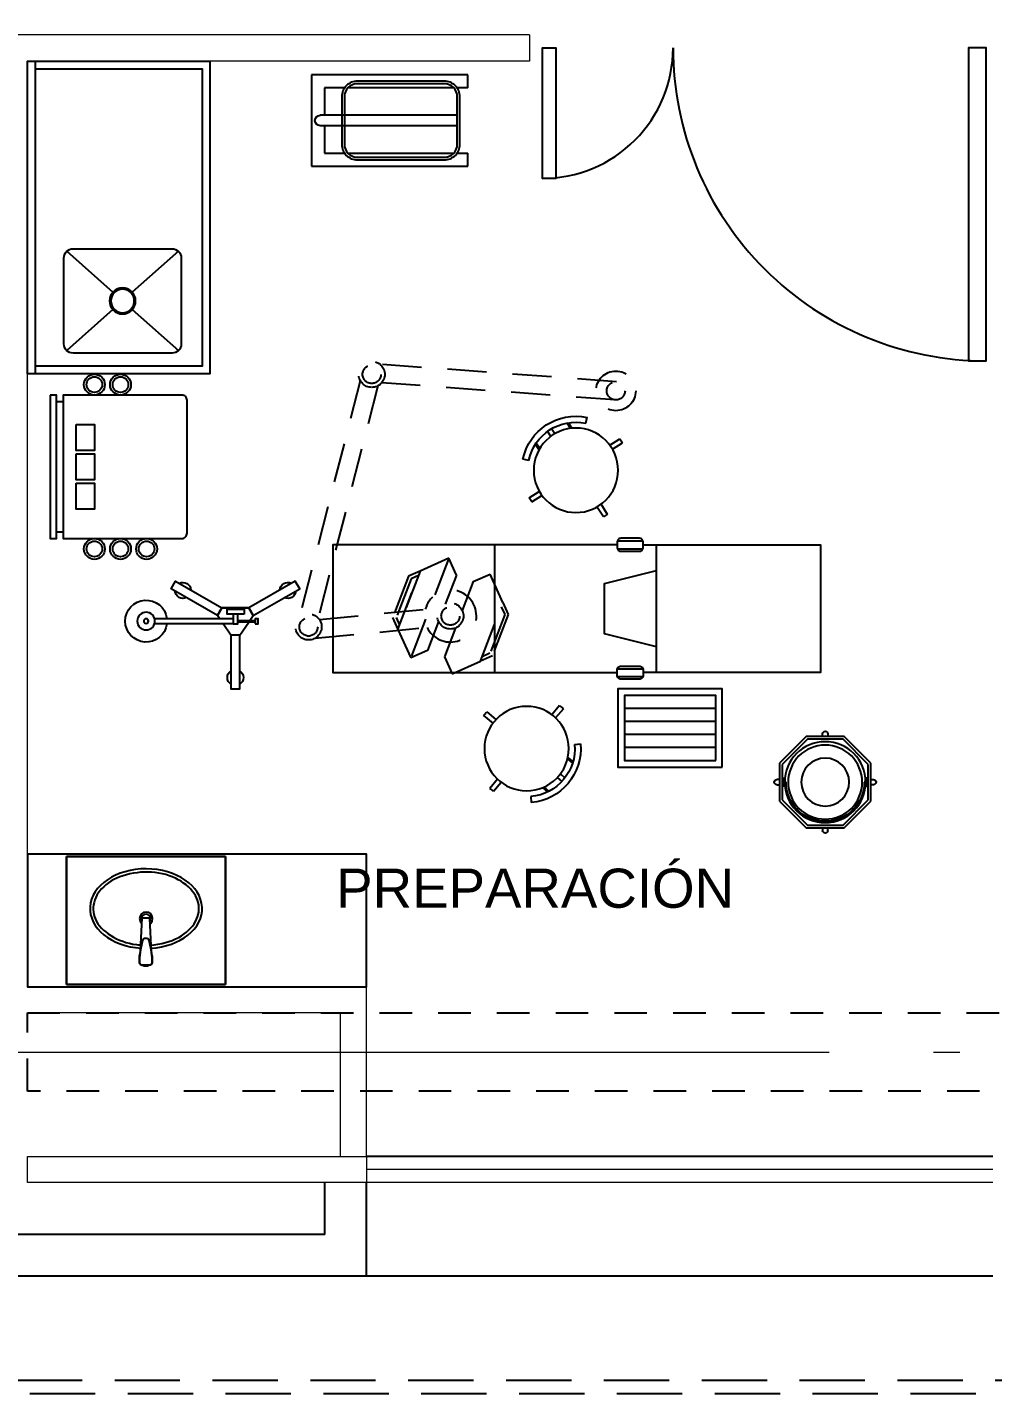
# Model space of a CAD drawing. Header units: metres. Extents: x -22 to 564, y 0 to 143.
# Drawn here: x 134.48 to 138.18, y 32.72 to 37.95 of the extents above; entities that cross this region are included whole.
import ezdxf
from ezdxf.enums import TextEntityAlignment as Align

# ---------------------------------------------------------------- set-up
doc = ezdxf.new("R2010")
doc.units = ezdxf.units.M
for name, pattern in [('EJES630', [6.3, 5.5, -0.4, 0, -0.4]), ('XREF 1N NEURO-ONCOLOGIA$0$DASHED2', [0.375, 0.25, -0.125]), ('XREF 1N NEURO-ONCOLOGIA$0$HIDDEN2', [0.1875, 0.125, -0.0625]), ('XREF 1N NEURO-ONCOLOGIA$0$XR-00$0$H100', [0.24, 0.15, -0.09])]:
    doc.linetypes.add(name, pattern=pattern)
for name, color, linetype, lineweight in [('EJES', 11, 'EJES630', 0), ('XREF 1N NEURO-ONCOLOGIA$0$HERRERIAS', 1, 'Continuous', 18), ('XREF 1N NEURO-ONCOLOGIA$0$MUROS DE TABLAROCA', 150, 'Continuous', 13)]:
    doc.layers.add(name, color=color, linetype=linetype, lineweight=lineweight)
for name, color, linetype in [('TEXTO', 7, 'Continuous'), ('XREF 1N NEURO-ONCOLOGIA$0$CONTRAVENTEOS', 6, 'XREF 1N NEURO-ONCOLOGIA$0$HIDDEN2'), ('XREF 1N NEURO-ONCOLOGIA$0$LAMINA MULTIPERFORADA', 9, 'Continuous'), ('XREF 1N NEURO-ONCOLOGIA$0$MOBILIARIO', 161, 'Continuous'), ('XREF 1N NEURO-ONCOLOGIA$0$Mobiliario Fijo', 40, 'Continuous'), ('XREF 1N NEURO-ONCOLOGIA$0$MUROS BAJOS', 2, 'Continuous'), ('XREF 1N NEURO-ONCOLOGIA$0$NOVIDESA', 11, 'Continuous'), ('XREF 1N NEURO-ONCOLOGIA$0$PUERTAS', 253, 'Continuous'), ('XREF 1N NEURO-ONCOLOGIA$0$TEX-MOB', 4, 'Continuous')]:
    doc.layers.add(name, color=color, linetype=linetype)
doc.styles.add('100 LOCALES 25', font='arial.ttf', dxfattribs={"height": 0.25})
doc.styles.add('XREF 1N NEURO-ONCOLOGIA$0$HANDLET', font='romans.shx')

# ---------------------------------------------------------------- blocks, each defined once
blk = doc.blocks.new('XREF 1N NEURO-ONCOLOGIA$0$31080052')
for p, q in [((-0.075, 0.1434), (-0.075, 0.1688)), ((-0.0704, 0.1458), (-0.0703, 0.1708)), ((-0.0087, 0.1616), (-0.0087, 0.1845)), ((0.0098, 0.1616), (0.0098, 0.1845)), ((0.0713, 0.1453), (0.0714, 0.1704)), ((0.076, 0.1429), (0.0761, 0.1684)), ((-0.1302, 0.1311), (-0.1463, 0.1473)), ((0.1311, 0.1302), (0.1473, 0.1463)), ((-0.1616, 0.0098), (-0.2076, 0.0099)), ((0.2076, 0.0086), (0.1616, 0.0087)), ((-0.1616, -0.0087), (-0.2076, -0.0086)), ((0.2076, -0.0099), (0.1616, -0.0098)), ((-0.0099, -0.2076), (-0.0098, -0.1616)), ((0.0086, -0.2076), (0.0087, -0.1616))]:
    blk.add_line(p, q)
blk.add_circle((0, 0), 0.1619)
for radius, start, end in [(0.2076, 44.8149, 134.8149), (0.1847, 44.8149, 134.8149), (0.2076, 177.2613, 182.3686), (0.2076, 357.2613, 2.3686), (0.2076, 267.2613, 272.3686)]:
    blk.add_arc((0, 0), radius, start, end)
blk = doc.blocks.new('XREF 1N NEURO-ONCOLOGIA$0$31230244')
for p, q in [((0.025, -0.075), (0.375, -0.075)), ((0.025, -0.125), (0.375, -0.125)), ((0.025, -0.175), (0.375, -0.175)), ((0.025, -0.225), (0.375, -0.225))]:
    blk.add_line(p, q)
for points in [[(0, -0.3), (0, 0), (0.4, 0), (0.4, -0.3)], [(0.025, -0.275), (0.025, -0.025), (0.375, -0.025), (0.375, -0.275)]]:
    blk.add_lwpolyline(points, close=True)
blk = doc.blocks.new('XREF 1N NEURO-ONCOLOGIA$0$XR-02$0$CUB-POT')
at = {"layer": 'XREF 1N NEURO-ONCOLOGIA$0$MOBILIARIO'}
for p, q in [((-0.175, 0.0725), (-0.0725, 0.175)), ((-0.165, 0.0683), (-0.0683, 0.165)), ((-0.0725, 0.175), (0.0725, 0.175)), ((-0.0683, 0.165), (0.0683, 0.165)), ((-0.01, 0.185), (-0.01, 0.175)), ((0.01, 0.175), (0.01, 0.185)), ((0.0683, 0.165), (0.165, 0.0683)), ((0.0725, 0.175), (0.175, 0.0725)), ((-0.175, -0.0725), (-0.175, 0.0725)), ((-0.165, -0.0683), (-0.165, 0.0683)), ((0.165, 0.0683), (0.165, -0.0683)), ((0.175, 0.0725), (0.175, -0.0725)), ((-0.175, 0.01), (-0.185, 0.01)), ((-0.16, -0.015), (-0.16, 0.015)), ((-0.16, 0.015), (-0.155, 0.015)), ((-0.155, 0.015), (-0.155, -0.015)), ((-0.155, 0), (-0.15, 0)), ((0.15, 0), (0.155, 0)), ((0.16, 0.015), (0.155, 0.015)), ((0.155, 0.015), (0.155, -0.015)), ((0.16, -0.015), (0.16, 0.015)), ((0.175, 0.01), (0.185, 0.01)), ((-0.185, -0.01), (-0.175, -0.01)), ((-0.155, -0.015), (-0.16, -0.015)), ((0.155, -0.015), (0.16, -0.015)), ((0.185, -0.01), (0.175, -0.01)), ((-0.0725, -0.175), (-0.175, -0.0725)), ((-0.0683, -0.165), (-0.165, -0.0683)), ((0.165, -0.0683), (0.0683, -0.165)), ((0.175, -0.0725), (0.0725, -0.175)), ((0.0725, -0.175), (-0.0725, -0.175)), ((0.0683, -0.165), (-0.0683, -0.165)), ((-0.01, -0.185), (-0.01, -0.175)), ((0.01, -0.175), (0.01, -0.185))]:
    blk.add_line(p, q, dxfattribs=at)
for radius in [0.155, 0.142, 0.092]:
    blk.add_circle((0, 0), radius, dxfattribs=at)
for centre, radius, start, end in [((0, 0.185), 0.01, 0, 180), ((-0.185, 0), 0.01, 90, 270), ((0, 0), 0.15, 180, 0), ((0.185, 0), 0.01, 270, 90), ((0, -0.185), 0.01, 180, 0)]:
    blk.add_arc(centre, radius, start, end, dxfattribs=at)
blk = doc.blocks.new('XREF 1N NEURO-ONCOLOGIA$0$10530109')
for p, q in [((-0.2419, 0.2431), (-0.2169, 0.2431)), ((-0.2419, -0.2569), (-0.2169, -0.2569))]:
    blk.add_line(p, q)
for points in [[(-0.2669, 0.2681), (-0.2669, -0.2819), (-0.2419, -0.2819), (-0.2419, 0.2681)], [(-0.1669, 0.1556), (-0.0969, 0.1556), (-0.0969, 0.0556), (-0.1669, 0.0556)], [(-0.1669, 0.0431), (-0.0969, 0.0431), (-0.0969, -0.0569), (-0.1669, -0.0569)], [(-0.1669, -0.0694), (-0.0969, -0.0694), (-0.0969, -0.1694), (-0.1669, -0.1694)]]:
    blk.add_lwpolyline(points, close=True)
blk.add_lwpolyline([(0.2581, 0.2481, 0.414214), (0.2381, 0.2681), (-0.2169, 0.2681), (-0.2169, -0.2819), (0.2381, -0.2819, 0.414214), (0.2581, -0.2619)], format="xyb", close=True)
for centre, radius in [((-0.0969, 0.3081), 0.04), ((-0.0969, 0.3081), 0.03), ((0.0031, 0.3081), 0.04), ((0.0031, 0.3081), 0.03), ((-0.0969, -0.3219), 0.04), ((-0.0969, -0.3219), 0.03), ((0.0031, -0.3219), 0.04), ((0.0031, -0.3219), 0.03), ((0.1031, -0.3219), 0.04), ((0.1031, -0.3219), 0.03)]:
    blk.add_circle(centre, radius)
blk = doc.blocks.new('XREF 1N NEURO-ONCOLOGIA$0$A$C35ba1ef8')
at = {"layer": 'XREF 1N NEURO-ONCOLOGIA$0$Mobiliario Fijo'}
for p, q in [((0.49, 0.61), (0, 0.61)), ((0, 0.61), (0, 0)), ((0, 0), (0, 0.61)), ((0, 0.61), (0.49, 0.61)), ((0.49, 0), (0.49, 0.61)), ((0.49, 0.61), (0.49, 0)), ((0, 0), (0.49, 0)), ((0.49, 0), (0, 0))]:
    blk.add_line(p, q, dxfattribs=at)
for radius in [0.025, 0.0175]:
    blk.add_circle((0.2377, 0.305), radius, dxfattribs=at)
at = {"layer": 'XREF 1N NEURO-ONCOLOGIA$0$Mobiliario Fijo', "extrusion": (0, 0, -1)}
blk.add_ellipse((0.1993, 0.305), major_axis=(0, -0.215), ratio=0.709302, start_param=4.791428, end_param=10.907664, dxfattribs=at)
at = {"layer": 'XREF 1N NEURO-ONCOLOGIA$0$Mobiliario Fijo'}
blk.add_open_spline([(0.3393, 0.2887), (0.337, 0.2492), (0.3265, 0.2108), (0.2777, 0.1213), (0.2246, 0.0929), (0.1271, 0.1171), (0.0818, 0.1714), (0.0497, 0.3139), (0.0644, 0.3976), (0.1377, 0.5016), (0.1921, 0.5201), (0.2874, 0.4783), (0.3279, 0.4156), (0.3382, 0.3351), (0.3389, 0.3282), (0.3393, 0.3213)], degree=3, knots=[4.791428, 4.791428, 4.791428, 4.791428, 5.367357, 5.367357, 6.457084, 6.457084, 7.54681, 7.54681, 8.636537, 8.636537, 9.726264, 9.726264, 10.81599, 10.81599, 10.916607, 10.916607, 10.916607, 10.916607], dxfattribs=at)
blk.add_wipeout([(0.4172, 0.3179), (0.4173, 0.3177), (0.4179, 0.3165), (0.4183, 0.3156), (0.4184, 0.3153), (0.4187, 0.3144), (0.4189, 0.3139), (0.4192, 0.3129), (0.4194, 0.312), (0.4197, 0.3107), (0.4198, 0.3102), (0.4199, 0.3094), (0.42, 0.3084), (0.4201, 0.3076), (0.4201, 0.3071), (0.4201, 0.3053), (0.42, 0.3038), (0.42, 0.3036), (0.4199, 0.3027), (0.4198, 0.3017), (0.4197, 0.3013), (0.4194, 0.3), (0.4194, 0.2998), (0.419, 0.2985), (0.4188, 0.2978), (0.4183, 0.2964), (0.4181, 0.2961), (0.4177, 0.2951), (0.4173, 0.2944), (0.4172, 0.2942), (0.4172, 0.2933), (0.4171, 0.2929), (0.417, 0.2921), (0.417, 0.2917), (0.4168, 0.2911), (0.4168, 0.2908), (0.4166, 0.2903), (0.4165, 0.2898), (0.4163, 0.2894), (0.4162, 0.2891), (0.416, 0.2887), (0.4157, 0.2882), (0.4156, 0.2879), (0.4153, 0.2874), (0.4149, 0.2869), (0.4146, 0.2864), (0.4144, 0.2861), (0.4143, 0.286), (0.414, 0.2857), (0.4138, 0.2855), (0.4136, 0.2853), (0.4134, 0.2851), (0.4131, 0.2848), (0.4129, 0.2846), (0.4126, 0.2844), (0.4124, 0.2842), (0.4121, 0.284), (0.4114, 0.2835), (0.411, 0.2832), (0.4106, 0.283), (0.4102, 0.2828), (0.4099, 0.2826), (0.4092, 0.2823), (0.4084, 0.2821), (0.4072, 0.2817), (0.4065, 0.2816), (0.405, 0.2814), (0.405, 0.2814), (0.4033, 0.2814), (0.3848, 0.2813), (0.3828, 0.2815), (0.3822, 0.2816), (0.3814, 0.2818), (0.3806, 0.282), (0.3801, 0.2822), (0.3794, 0.2825), (0.3786, 0.2829), (0.3779, 0.2833), (0.3776, 0.2835), (0.3673, 0.2842), (0.2767, 0.2888), (0.2373, 0.2908), (0.2367, 0.291), (0.2365, 0.2914), (0.2365, 0.2921), (0.2364, 0.2932), (0.2365, 0.3205), (0.2365, 0.3207), (0.2368, 0.3211), (0.2371, 0.3212), (0.2374, 0.3213), (0.3776, 0.3286), (0.3782, 0.329), (0.3799, 0.3298), (0.3809, 0.3301), (0.3822, 0.3304), (0.3833, 0.3306), (0.3856, 0.3307), (0.3895, 0.3307), (0.4057, 0.3306), (0.4074, 0.3303), (0.4099, 0.3294), (0.4117, 0.3284), (0.4131, 0.3272), (0.4144, 0.3259), (0.4159, 0.3235), (0.417, 0.3202), (0.4173, 0.3177), (0.4172, 0.2942), (0.4172, 0.2934), (0.4171, 0.2926), (0.4169, 0.2915), (0.4168, 0.2909), (0.4164, 0.291), (0.4162, 0.2903), (0.4161, 0.2898), (0.4157, 0.2889), (0.4154, 0.2882), (0.4151, 0.2877), (0.4143, 0.2866), (0.4139, 0.2862), (0.4131, 0.2854), (0.4131, 0.2854), (0.4124, 0.2848), (0.4118, 0.2845), (0.4114, 0.2842), (0.4107, 0.2839), (0.4101, 0.2836), (0.4092, 0.2833), (0.4086, 0.2832), (0.4081, 0.2831), (0.4075, 0.283), (0.4072, 0.283), (0.4067, 0.283), (0.4063, 0.283), (0.4063, 0.283), (0.4021, 0.283), (0.3991, 0.283), (0.3835, 0.2836), (0.3807, 0.2838), (0.3779, 0.284), (0.3759, 0.2842), (0.3733, 0.2845), (0.37, 0.2849), (0.32, 0.2942), (0.3186, 0.2947), (0.3177, 0.2952), (0.3172, 0.2955), (0.3165, 0.2962), (0.3158, 0.297), (0.3153, 0.2979), (0.3151, 0.2984), (0.3147, 0.3002), (0.3147, 0.3116), (0.3148, 0.3127), (0.3153, 0.3142), (0.3157, 0.3149), (0.3161, 0.3154), (0.3167, 0.3161), (0.3175, 0.3168), (0.3181, 0.3171), (0.3186, 0.3174), (0.32, 0.3178), (0.3211, 0.318), (0.3604, 0.3257), (0.3623, 0.326), (0.3641, 0.3263), (0.3663, 0.3266), (0.3678, 0.3268), (0.3698, 0.3271), (0.3708, 0.3273), (0.3724, 0.3275), (0.3737, 0.3276), (0.3747, 0.3277), (0.3762, 0.3279), (0.3779, 0.3281), (0.3844, 0.3286), (0.4067, 0.3291), (0.4079, 0.329), (0.4103, 0.3284), (0.4122, 0.3274), (0.4128, 0.3269), (0.4135, 0.3264), (0.414, 0.3258), (0.4144, 0.3253), (0.4149, 0.3246), (0.4155, 0.3237), (0.4158, 0.323), (0.4161, 0.3222), (0.4162, 0.3218), (0.4164, 0.3211), (0.4165, 0.3206), (0.4165, 0.32), (0.4165, 0.3196), (0.4165, 0.2929), (0.4165, 0.2922), (0.4165, 0.2916), (0.4164, 0.291), (0.4168, 0.2909), (0.417, 0.2919), (0.4171, 0.2923), (0.4171, 0.2927), (0.4172, 0.2933), (0.4172, 0.2939), (0.4172, 0.2944), (0.4174, 0.306)]).dxf.layer = 'XREF 1N NEURO-ONCOLOGIA$0$Mobiliario Fijo'
for p, q in [((0.3568, 0.325), (0.32, 0.3178)), ((0.32, 0.2942), (0.3568, 0.2871)), ((0.3673, 0.2842), (0.3674, 0.2842))]:
    blk.add_line(p, q, dxfattribs=at)
for points in [[(0.3991, 0.283), (0.4067, 0.283, 0.414214), (0.4165, 0.2929), (0.4165, 0.3192, 0.414214), (0.4067, 0.3291), (0.3991, 0.3291)], [(0.3674, 0.2842), (0.2373, 0.2908, 0.002922), (0.2373, 0.2908, -0.394171), (0.2365, 0.2916)]]:
    blk.add_lwpolyline(points, format="xyb", dxfattribs=at)
for centre, radius, start, end in [((0.3991, 0.1074), 0.2216, 90, 101.0142), ((0.3945, 0.306), 0.0257, 332.4904, 27.1455), ((0.3991, 0.5046), 0.2216, 258.9858, 270)]:
    blk.add_arc(centre, radius, start, end, dxfattribs=at)
blk.add_rational_spline([(0.2365, 0.3205), (0.2365, 0.3212), (0.2373, 0.3213), (0.3023, 0.3246), (0.3674, 0.3279)], [1, 0.731045521611, 1, 1, 1], degree=2, knots=[0, 0, 0, 1.501887, 1.501887, 2.501887, 2.501887, 2.501887], dxfattribs=at)
for points, knots in [([(0.2365, 0.2916), (0.2365, 0.2916), (0.2365, 0.2916), (0.2365, 0.2916), (0.2365, 0.2916), (0.2365, 0.2916), (0.2365, 0.2916), (0.2364, 0.2964), (0.2363, 0.3012), (0.2362, 0.306), (0.2363, 0.3108), (0.2364, 0.3157), (0.2365, 0.3205), (0.2365, 0.3205), (0.2365, 0.3205), (0.2365, 0.3205), (0.2365, 0.3205), (0.2365, 0.3205), (0.2365, 0.3205), (0.2365, 0.3205), (0.2365, 0.3205), (0.2365, 0.3205), (0.2365, 0.3205), (0.2365, 0.3205), (0.2365, 0.3205), (0.2365, 0.3205), (0.2365, 0.3205), (0.2365, 0.3205), (0.2365, 0.3205), (0.2365, 0.3205), (0.2365, 0.3205)], [7, 7, 7, 7, 8, 8, 8, 9, 9, 9, 10, 10, 10, 11, 11, 11, 12, 12, 12, 13, 13, 13, 14, 14, 14, 15, 15, 15, 16, 16, 16, 17, 17, 17, 17]), ([(0.32, 0.2942), (0.3194, 0.2944), (0.3179, 0.2949), (0.3162, 0.2963), (0.315, 0.2982), (0.3147, 0.2997), (0.3146, 0.3006), (0.3146, 0.3008), (0.3146, 0.3043), (0.3146, 0.3078), (0.3146, 0.3113), (0.3146, 0.3114), (0.3147, 0.3123), (0.315, 0.3139), (0.3161, 0.3156), (0.3176, 0.317), (0.319, 0.3176), (0.3199, 0.3178), (0.32, 0.3178)], [0, 0, 0, 0, 0.234233, 0.499666, 0.704873, 0.949506, 1, 1, 1, 2, 2, 2, 2.050461, 2.294933, 2.500004, 2.704389, 2.948859, 3, 3, 3, 3]), ([(0.3776, 0.3286), (0.3775, 0.3286), (0.3767, 0.3285), (0.3753, 0.3284), (0.3731, 0.3282), (0.3703, 0.3281), (0.3682, 0.3279), (0.3671, 0.3279)], [0.6038179, 0.6038179, 0.6038179, 0.6038179, 0.6217035, 0.6863283, 0.7680475, 0.8726046, 1, 1, 1, 1]), ([(0.3776, 0.2835), (0.378, 0.2832), (0.379, 0.2826), (0.3808, 0.2819), (0.3836, 0.2813), (0.3872, 0.2813), (0.3929, 0.2814), (0.3981, 0.2814), (0.4028, 0.2814), (0.4057, 0.2814), (0.4083, 0.2819), (0.4105, 0.2829), (0.4123, 0.284), (0.4139, 0.2855), (0.4152, 0.2872), (0.4162, 0.2892), (0.4171, 0.2917), (0.4172, 0.2936), (0.4172, 0.2949), (0.4173, 0.2986), (0.4174, 0.3023), (0.4174, 0.306), (0.4174, 0.3098), (0.4173, 0.3135), (0.4172, 0.3172), (0.4172, 0.3178), (0.4172, 0.3191), (0.4169, 0.3212), (0.4161, 0.3232), (0.415, 0.3251), (0.4136, 0.3268), (0.412, 0.3283), (0.4101, 0.3294), (0.4081, 0.3302), (0.4053, 0.3308), (0.4017, 0.3308), (0.396, 0.3306), (0.3908, 0.3306), (0.3861, 0.3307), (0.3832, 0.3307), (0.3806, 0.3301), (0.3788, 0.3294), (0.3779, 0.3288), (0.3776, 0.3286)], [0, 0, 0, 0, 0.030155, 0.075225, 0.120291, 0.209196, 0.29837, 0.475282, 0.534978, 0.594602, 0.653475, 0.698568, 0.743661, 0.788756, 0.833851, 0.878921, 0.923991, 1, 1, 1, 2, 2, 2, 3, 3, 3, 3.037302, 3.083018, 3.128733, 3.174448, 3.220163, 3.26525, 3.310338, 3.355419, 3.400498, 3.489465, 3.578701, 3.755734, 3.815479, 3.875151, 3.934065, 3.97918, 4, 4, 4, 4]), ([(0.2362, 0.306), (0.2362, 0.306), (0.2362, 0.306), (0.2362, 0.306), (0.2362, 0.306)], [0, 0, 0, 0, 0.002816, 1, 1, 1, 1]), ([(0.3674, 0.2842), (0.3674, 0.2842), (0.3674, 0.2842), (0.3674, 0.2843), (0.3674, 0.2843)], [0, 0, 0, 0, 0.566627, 1, 1, 1, 1]), ([(0.3674, 0.2842), (0.3685, 0.2841), (0.3704, 0.284), (0.3731, 0.2838), (0.3751, 0.2837), (0.3765, 0.2836), (0.3773, 0.2835), (0.3776, 0.2835), (0.3776, 0.2835)], [0, 0, 0, 0, 0.1168544, 0.2231045, 0.306143, 0.3531837, 0.387216, 0.3894105, 0.3894105, 0.3894105, 0.3894105])]:
    blk.add_open_spline(points, degree=3, knots=knots, dxfattribs=at)
blk = doc.blocks.new('XREF 1N NEURO-ONCOLOGIA$0$XR-00$0$A$C47285D71')
at = {"layer": 'XREF 1N NEURO-ONCOLOGIA$0$Mobiliario Fijo', "linetype": 'XREF 1N NEURO-ONCOLOGIA$0$XR-00$0$H100'}
for p, q in [((0.4651, 0.3715), (0.4417, 0.35)), ((0.4658, 0.3892), (0.4558, 0.1498)), ((0.795, 0.1356), (0.805, 0.375)), ((0.4417, 0.35), (0.435, 0.1909)), ((0.8042, 0.3573), (0.8258, 0.3339)), ((0.8258, 0.3339), (0.8191, 0.1748)), ((0.435, 0.1909), (0.4565, 0.1675)), ((0.8191, 0.1748), (0.7957, 0.1532))]:
    blk.add_line(p, q, dxfattribs=at)
for points in [[(0.9488, 1.3164), (0.068, 1.0919)], [(0.9661, 1.2486), (0.0965, 1.0269)], [(0.0119, 1.0776), (0.0113, 1.0774), (0.0113, 1.0769)], [(0.0162, 1.0083), (0.0833, 0.0722)], [(0.0862, 1.0108), (0.1519, 0.094)], [(0.5542, 0.4705), (0.4658, 0.3892), (0.4558, 0.1498), (0.5371, 0.0614)], [(0.5542, 0.4705), (0.5371, 0.0614)], [(0.6021, 0.4184), (0.5542, 0.4705)], [(0.6716, 0.4155), (0.7237, 0.4634)], [(0.7066, 0.0543), (0.795, 0.1356), (0.805, 0.375), (0.7237, 0.4634)], [(0.6021, 0.4184), (0.5971, 0.2997)], [(0.6716, 0.4155), (0.6667, 0.2968)], [(0.805, 0.375), (0.8385, 0.3385), (0.8314, 0.1691), (0.795, 0.1356), (0.805, 0.375)], [(0.1583, 0.0899), (0.5835, 0.2798)], [(0.1649, 0.0162), (0.6121, 0.2159)], [(0.5941, 0.228), (0.5891, 0.1092)], [(0.6637, 0.2251), (0.6587, 0.1063)], [(0.5891, 0.1092), (0.5371, 0.0614)], [(0.6587, 0.1063), (0.7066, 0.0543)]]:
    blk.add_lwpolyline(points, dxfattribs=at)
blk.add_lwpolyline([(0.4658, 0.3892), (0.4294, 0.3557), (0.4223, 0.1862), (0.4558, 0.1498)], close=True, dxfattribs=at)
for centre, radius in [((0.9574, 1.2825), 0.0761), ((0.9574, 1.2825), 0.035), ((0.05, 1.0452), 0.05), ((0.05, 1.0452), 0.035), ((0.6304, 0.2624), 0.05), ((0.6304, 0.2624), 0.05), ((0.6304, 0.2624), 0.035), ((0.6304, 0.2624), 0.035), ((0.1281, 0.05), 0.05), ((0.1281, 0.05), 0.035)]:
    blk.add_circle(centre, radius, dxfattribs=at)
blk.add_arc((0.6304, 0.2624), 0.0997, 224.6072, 183.5239, dxfattribs=at)
blk = doc.blocks.new('XREF 1N NEURO-ONCOLOGIA$0$XR-00$0$513.621.1405')
at = {"layer": 'XREF 1N NEURO-ONCOLOGIA$0$MOBILIARIO'}
for p, q in [((-0.175, 0), (0.175, 0)), ((-0.175, -0.6), (-0.175, 0)), ((0.175, 0), (0.175, -0.6)), ((-0.125, -0.05), (-0.02, -0.05)), ((-0.125, -0.1268), (-0.125, -0.05)), ((-0.02, -0.5593), (-0.02, -0.0337)), ((0.02, -0.5593), (0.02, -0.0337)), ((0.02, -0.05), (0.125, -0.05)), ((0.125, -0.05), (0.125, -0.1268)), ((-0.125, -0.5461), (-0.125, -0.1395)), ((0.125, -0.1395), (0.125, -0.5461)), ((-0.125, -0.6), (-0.125, -0.5588)), ((0.125, -0.5588), (0.125, -0.6)), ((-0.125, -0.6), (-0.175, -0.6)), ((0.175, -0.6), (0.125, -0.6))]:
    blk.add_line(p, q, dxfattribs=at)
for points in [[(-0.0911, -0.1163), (0.0911, -0.1163, -0.414214), (0.1511, -0.1763), (0.1511, -0.5093, -0.414214), (0.0911, -0.5693), (-0.0911, -0.5693, -0.414214), (-0.1511, -0.5093), (-0.1511, -0.1763, -0.414214)], [(-0.0911, -0.1263), (0.0911, -0.1263, -0.414214), (0.1411, -0.1763), (0.1411, -0.5093, -0.414214), (0.0911, -0.5593), (-0.0911, -0.5593, -0.414214), (-0.1411, -0.5093), (-0.1411, -0.1763, -0.414214)]]:
    blk.add_lwpolyline(points, format="xyb", close=True, dxfattribs=at)
blk.add_arc((0, -0.0337), 0.02, 0, 180, dxfattribs=at)
blk = doc.blocks.new('XREF 1N NEURO-ONCOLOGIA$0$XR-00$0$Lampara de pie rodable 45.5 a 47.5 diametro x var (155 a 190)cm. 529.55.0053')
at = {"layer": 'XREF 1N NEURO-ONCOLOGIA$0$MOBILIARIO'}
for points in [[(0.0177, 0.1053), (-0.0163, 0.1053), (-0.0163, 0.3108), (0.0177, 0.3108)], [(-0.0082, 0.0616), (0.01, 0.0616), (0.01, 0.0246), (-0.0082, 0.0246)], [(0.0762, 0.0552), (0.01, 0.0552), (0.01, 0.0482), (0.0762, 0.0482)], [(0.0762, 0.0612), (0.0877, 0.0612), (0.0877, 0.0427), (0.0762, 0.0427)], [(-0.0511, 0), (-0.0681, 0.0295), (-0.246, -0.0733), (-0.229, -0.1027)], [(0.0348, 0.0246), (-0.031, 0.0246), (-0.031, 0.0055), (0.0348, 0.0055)], [(0.0525, 0), (0.0695, 0.0295), (0.2475, -0.0733), (0.2305, -0.1027)]]:
    blk.add_lwpolyline(points, close=True, dxfattribs=at)
for points in [[(-0.0163, 0.1053), (-0.0461, 0.0616)], [(0.0177, 0.1053), (0.052, 0.0552)], [(-0.3092, 0.0406), (-0.0082, 0.0406), (-0.0082, 0.0616), (-0.3092, 0.0616)], [(-0.0605, 0.0406), (-0.0681, 0.0295), (-0.0511, 0), (0.0511, 0)], [(0.0567, 0.0482), (0.0695, 0.0295), (0.0525, 0), (-0.0496, 0)]]:
    blk.add_lwpolyline(points, dxfattribs=at)
for radius in [0.0339, 0.00916]:
    blk.add_circle((-0.3414, 0.0511), radius, dxfattribs=at)
for centre, radius, start, end in [((0.0007, 0.2677), 0.0307, 123.6492, 236.3508), ((0.0007, 0.2677), 0.0307, 303.6492, 56.3508), ((-0.3414, 0.0511), 0.0803, 7.5239, 352.4761), ((-0.2002, -0.0665), 0.0307, 63.6492, 176.3508), ((0.2017, -0.0665), 0.0307, 3.6492, 116.3508), ((-0.2002, -0.0665), 0.0307, 243.6492, 356.3508), ((0.2017, -0.0665), 0.0307, 183.6492, 296.3508)]:
    blk.add_arc(centre, radius, start, end, dxfattribs=at)
blk = doc.blocks.new('XREF 1N NEURO-ONCOLOGIA$0$MESA EXPL. GINECO.')
for p, q in [((0.245, 0), (-0.245, 0)), ((-0.26, -0.470858), (-0.26, -0.569142)), ((-0.23, -0.470858), (-0.23, -0.569142)), ((0.23, -0.470858), (0.23, -0.569142)), ((0.26, -0.470858), (0.26, -0.569142)), ((0.245, -0.62), (-0.245, -0.62))]:
    blk.add_line(p, q)
at = {"flags": 128}
for points in [[(0.245, -0.47), (0.245, 0.62), (-0.245, 0.62), (-0.245, -0.47)], [(0.145, -0.62), (0.095, -0.42), (-0.095, -0.42), (-0.145, -0.62)], [(0.245, -0.57), (0.245, -1.25), (-0.245, -1.25), (-0.245, -0.57)]]:
    blk.add_lwpolyline(points, dxfattribs=at)
for points in [[(-0.27, -0.555), (-0.27, -0.485, -0.19887677), (-0.265607, -0.474393, -0.19888881), (-0.255, -0.47), (-0.235, -0.47, -0.19887677), (-0.224393, -0.474393, -0.19888881), (-0.22, -0.485), (-0.22, -0.555, -0.19887677), (-0.224393, -0.565607, -0.19888881), (-0.235, -0.57), (-0.255, -0.57, -0.19887677), (-0.265607, -0.565607, -0.19888881), (-0.27, -0.555)], [(0.235, -0.57), (0.255, -0.57, 0.19888881), (0.265607, -0.565607, 0.19887677), (0.27, -0.555), (0.27, -0.485, 0.19888881), (0.265607, -0.474393, 0.19887677), (0.255, -0.47), (0.235, -0.47, 0.19888881), (0.224393, -0.474393, 0.19887677), (0.22, -0.485), (0.22, -0.555, 0.19888881), (0.224393, -0.565607, 0.19887677), (0.235, -0.57)]]:
    blk.add_lwpolyline(points, format="xyb", close=True, dxfattribs=at)
blk = doc.blocks.new('XREF 1N NEURO-ONCOLOGIA$0$M. ALTA 120 RESP. FREG. DER')
for p, q in [((-0.6, 0.31577), (0.6, 0.31577)), ((0.129655, 0.194908), (0.286782, 0.01814)), ((0.353218, 0.01814), (0.510345, 0.194908)), ((0.129655, -0.233368), (0.286782, -0.0566)), ((0.353218, -0.0566), (0.510345, -0.233368))]:
    blk.add_line(p, q)
at = {"flags": 128}
blk.add_lwpolyline([(0.6, 0.34577), (-0.6, 0.34577), (-0.6, -0.35423), (0.6, -0.35423)], close=True, dxfattribs=at)
blk.add_lwpolyline([(-0.57, 0.31577), (-0.57, -0.32423), (0.57, -0.32423), (0.57, 0.31577)], dxfattribs=at)
blk.add_lwpolyline([(0.485, -0.24423, 0.19890571), (0.509749, -0.233979, 0.19889367), (0.52, -0.20923), (0.52, 0.17077, 0.19890571), (0.509749, 0.195519, 0.19889367), (0.485, 0.20577), (0.155, 0.20577, 0.19890571), (0.130251, 0.195519, 0.19889367), (0.12, 0.17077), (0.12, -0.20923, 0.19890571), (0.130251, -0.233979, 0.19889367), (0.155, -0.24423)], format="xyb", close=True, dxfattribs=at)
for radius in [0.05, 0.045]:
    blk.add_circle((0.32, -0.01923), radius)
blk = doc.blocks.new('XREF 1N NEURO-ONCOLOGIA')
at = {"layer": 'XREF 1N NEURO-ONCOLOGIA$0$CONTRAVENTEOS', "color": 3, "elevation": 0}
blk.add_lwpolyline([(0.7239, 9.9376), (0.7239, 4.9376), (0.4239, 4.9376), (0.4239, 9.9376)], close=True, dxfattribs=at)
at = {"layer": 'XREF 1N NEURO-ONCOLOGIA$0$HERRERIAS'}
for p, q in [((0.0739, 6.2376, 0), (0.0739, 8.6376, 0)), ((0.1239, 6.2376, 0), (0.1239, 8.6376, 0))]:
    blk.add_line(p, q, dxfattribs=at)
at = {"layer": 'XREF 1N NEURO-ONCOLOGIA$0$LAMINA MULTIPERFORADA', "linetype": 'XREF 1N NEURO-ONCOLOGIA$0$DASHED2'}
for points in [[(17.0364, 51.2076), (17.0364, 26.858), (22.334, 26.8578), (22.334, -3.0724), (-0.7361, -3.0724), (-0.7361, 52.1676), (10.057, 52.1676)], [(16.9864, 51.2076), (16.9864, 26.808), (22.284, 26.8078), (22.284, -3.0224), (-0.6861, -3.0224), (-0.6861, 52.1176), (10.057, 52.1176)]]:
    blk.add_lwpolyline(points, dxfattribs=at)
at = {"layer": 'XREF 1N NEURO-ONCOLOGIA$0$Mobiliario Fijo', "elevation": 0}
blk.add_lwpolyline([(1.3327, 9.9376), (0.8239, 9.9376), (0.8239, 8.6376), (1.3327, 8.6376)], close=True, dxfattribs=at)
at = {"layer": 'XREF 1N NEURO-ONCOLOGIA$0$MUROS BAJOS'}
for p, q in [((-0.2861, 6.2376), (-0.2861, 8.6376)), ((0.1739, 6.2376), (0.1739, 8.6376))]:
    blk.add_line(p, q, dxfattribs=at)
at = {"layer": 'XREF 1N NEURO-ONCOLOGIA$0$MUROS DE TABLAROCA'}
for p, q in [((4.4739, 8.0126), (4.4739, 10.5876)), ((0.9739, 9.9376), (4.3739, 9.9376)), ((4.3739, 8.0126), (4.3739, 9.9376)), ((4.4739, 8.0126), (4.3739, 8.0126))]:
    blk.add_line(p, q, dxfattribs=at)
blk.add_lwpolyline([(0.0739, 9.9376), (0.1739, 9.9376), (0.1739, 8.6376), (0.0739, 8.6376)], close=True, dxfattribs=at)
blk.add_lwpolyline([(0.1739, 8.7376), (0.7239, 8.7376), (0.7239, 9.9376)], dxfattribs=at)
at = {"layer": 'XREF 1N NEURO-ONCOLOGIA$0$NOVIDESA'}
for p, q in [((-0.1261, 8.7976), (0.0739, 8.7976)), ((-0.2861, 8.6376), (0.0739, 8.6376))]:
    blk.add_line(p, q, dxfattribs=at)
for points in [[(-0.2861, 8.6376), (-0.2861, 12.2376)], [(-0.1261, 8.7976), (-0.1261, 12.0776)]]:
    blk.add_lwpolyline(points, dxfattribs=at)
at = {"layer": 'XREF 1N NEURO-ONCOLOGIA$0$PUERTAS', "elevation": 0}
for points in [[(3.9239, 7.9626), (4.4239, 7.9626), (4.4239, 7.9126), (3.9239, 7.9126), (3.9239, 7.9626, 0.414214), (4.4239, 7.4626)], [(4.4239, 7.4626, 0.414214), (3.2239, 6.2626), (4.4239, 6.2626), (4.4239, 6.3308), (3.2239, 6.3308), (3.2239, 6.2626)]]:
    blk.add_lwpolyline(points, format="xyb", dxfattribs=at)
at = {"layer": 'XREF 1N NEURO-ONCOLOGIA$0$MOBILIARIO', "rotation": 270}
blk.add_blockref('XREF 1N NEURO-ONCOLOGIA$0$10530109', (2.825, 9.5837, 0), dxfattribs=at)
at = {"layer": 'XREF 1N NEURO-ONCOLOGIA$0$MOBILIARIO', "lineweight": 0, "xscale": -1}
for name, p, rotation in [('XREF 1N NEURO-ONCOLOGIA$0$XR-00$0$Lampara de pie rodable 45.5 a 47.5 diametro x var (155 a 190)cm. 529.55.0053', (2.2774, 9.141, 0), 89.99999533792608), ('XREF 1N NEURO-ONCOLOGIA$0$XR-00$0$513.621.1405', (4.1458, 8.8489, 0), 359.9999965915175)]:
    blk.add_blockref(name, p, dxfattribs=dict(at, rotation=rotation))
at = {"layer": 'XREF 1N NEURO-ONCOLOGIA$0$MOBILIARIO', "lineweight": 0, "extrusion": (2.18241e-18, -2.67267e-15, -1), "xscale": -1, "zscale": -1, "rotation": 108.5227859535646}
blk.add_blockref('XREF 1N NEURO-ONCOLOGIA$0$XR-00$0$A$C47285D71', (-2.1973, 8.9971, -0.0041), dxfattribs=at)
at = {"layer": 'XREF 1N NEURO-ONCOLOGIA$0$MOBILIARIO', "lineweight": 0}
blk.add_blockref('XREF 1N NEURO-ONCOLOGIA$0$MESA EXPL. GINECO.', (2.2739, 8.147, 0), dxfattribs=at)
at = {"layer": 'XREF 1N NEURO-ONCOLOGIA$0$MOBILIARIO', "xscale": -1}
for name, p, rotation in [('XREF 1N NEURO-ONCOLOGIA$0$31080052', (1.7376, 8.024, -0.0004), 139.7282761885342), ('XREF 1N NEURO-ONCOLOGIA$0$31080052', (2.8045, 7.835, 0), 302.9473270345489), ('XREF 1N NEURO-ONCOLOGIA$0$31230244', (1.9663, 7.2739, 0), 270)]:
    blk.add_blockref(name, p, dxfattribs=dict(at, rotation=rotation))
at = {"layer": 'XREF 1N NEURO-ONCOLOGIA$0$MOBILIARIO', "xscale": -1.000021560058902, "yscale": 1.000021560058902, "zscale": 1.000021560058902, "rotation": 269.9999999999678}
blk.add_blockref('XREF 1N NEURO-ONCOLOGIA$0$XR-02$0$CUB-POT', (1.6088, 6.8796, 0), dxfattribs=at)
at = {"layer": 'XREF 1N NEURO-ONCOLOGIA$0$Mobiliario Fijo', "xscale": -1}
blk.add_blockref('XREF 1N NEURO-ONCOLOGIA$0$M. ALTA 120 RESP. FREG. DER', (3.7739, 9.5919, 0), dxfattribs=at)
at = {"layer": 'XREF 1N NEURO-ONCOLOGIA$0$TEX-MOB', "style": 'XREF 1N NEURO-ONCOLOGIA$0$HANDLET'}
for p in [(1.7, 4.5847, 0), (1.7073, 2.0138, 0)]:
    blk.add_attdef('234', text='', height=0.075, rotation=180, dxfattribs=at).set_placement(p, align=Align.MIDDLE_CENTER)
at = {"layer": 'XREF 1N NEURO-ONCOLOGIA$0$Mobiliario Fijo', "xscale": -1}
blk.add_blockref('XREF 1N NEURO-ONCOLOGIA$0$A$C35ba1ef8', (1.3233, 9.1776, 0), dxfattribs=at)
at = {"layer": 'XREF 1N NEURO-ONCOLOGIA$0$MUROS DE TABLAROCA'}
blk.add_lwpolyline([(0.1739, 8.6376), (0.8239, 8.6376), (0.8239, 9.9376)], dxfattribs=at)

msp = doc.modelspace()

# ---------------------------------------------------------------- block references
at = {"rotation": 90}
msp.add_blockref('XREF 1N NEURO-ONCOLOGIA', (144.4169, 33.4511), dxfattribs=at)

# ---------------------------------------------------------------- next in the draw order: linework, layer by layer
at = {"layer": 'EJES'}
msp.add_line((80.8529, 34.025), (145.8292, 34.025), dxfattribs=at)

# ---------------------------------------------------------------- next in the draw order: texts
at = {"layer": 'TEXTO', "color": 0, "insert": (135.6628, 34.5761, 0), "char_height": 0.15, "width": 1.841851, "attachment_point": 7, "style": '100 LOCALES 25'}
msp.add_mtext('PREPARACIÓN', dxfattribs=at)

doc.saveas('drawing.dxf')
